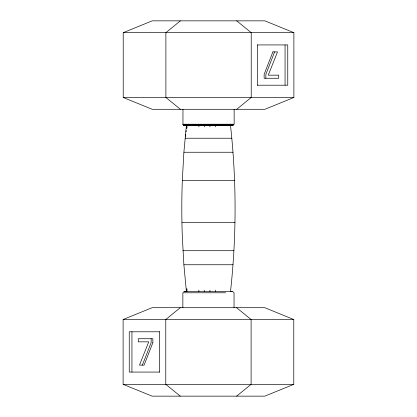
<?xml version="1.0" encoding="UTF-8"?>
<svg xmlns="http://www.w3.org/2000/svg" width="417" height="417" viewBox="0 0 417 417"><rect width="100%" height="100%" fill="white"/><g stroke="black" fill="none" stroke-linecap="round" stroke-linejoin="round"><path stroke-width="0.63" d="M230.507 291.488C236.595 236.382 236.595 180.603 230.507 125.496M186.389 125.496L183.876 152.252L182.328 180.352A754.025 753.055 90 0 0 182.328 236.648L183.876 264.748L186.389 291.488M185.581 136.312L185.779 134.404M186.039 131.861L186.17 130.589M186.43 128.04L186.628 126.132M142.374 365.11L151.131 342.685L151.131 338.74M274.626 51.89L265.869 74.315L265.869 78.26M180.379 20.85L165.888 32.667L165.888 97.479L180.379 109.296M236.731 109.296L251.222 97.479L251.222 32.667L236.731 20.85M180.269 307.704L165.778 319.521L165.778 384.333L180.269 396.15M236.621 396.15L251.112 384.333L251.112 319.521L236.621 307.704M183.569 291.874L184.674 291.535L232.978 291.686L234.041 292.776L234.041 307.704M123.218 32.667L152.2 20.85L264.904 20.85L293.886 32.667L293.886 97.479L264.904 109.296L152.2 109.296L123.218 97.479L123.218 32.667L293.886 32.667M123.114 319.521L152.096 307.704L264.8 307.704L293.782 319.521L293.782 384.333L264.8 396.15L152.096 396.15L123.114 384.333L123.114 319.521L293.782 319.521M182.959 109.296L182.959 124.224L184.043 125.314L186.05 125.314M185.247 125.428L185.643 125.314M232.691 125.428L184.403 125.428L186.055 125.314M231.456 291.686L232.217 291.535M185.664 125.428L185.273 125.428M257.247 44.932L287.756 44.932L287.756 85.209L257.247 85.209M123.218 97.479L293.886 97.479M234.145 109.296L234.145 124.224L182.959 124.224L183.157 124.568L233.843 124.568M183.162 124.568L183.402 124.876L233.603 124.876M183.402 124.876L233.306 125.126M233.061 125.314L184.033 125.314L184.507 125.428M185.158 138.225L231.816 138.225M183.991 152.252L232.994 152.252M182.438 180.352L234.568 180.352M182.047 222.574L234.964 222.574M182.98 250.706L233.911 250.706M183.991 264.748L232.994 264.748M225.623 292.776L182.855 292.776L182.855 307.704M159.753 331.791L129.244 331.791L129.244 372.068L159.753 372.068M123.114 384.333L293.782 384.333M184.674 291.535L185.435 291.686M184.549 125.314L185.304 125.465L184.559 125.314M183.694 125.126L184.137 125.314M183.798 125.126L183.058 124.224L183.261 124.568M285.061 44.932L285.061 85.209M257.352 44.932L257.352 85.209M215.511 125.522L215.511 126.825M215.511 290.175L215.511 291.478M209.944 125.522L209.944 126.825M209.944 290.175L209.944 291.478M204.267 125.522L204.267 126.825M204.267 290.175L204.267 291.478M198.883 125.522L198.883 126.825M198.883 290.175L198.883 291.478M186.978 125.522L186.978 128.128M186.978 288.872L186.978 291.478M186.43 125.522L186.43 128.128M186.43 288.872L186.43 291.478M159.648 331.791L159.648 372.068M131.939 331.791L131.939 372.068M152.857 342.685L144.1 365.11L139.476 365.11L148.749 341.836L138.282 341.836L138.282 338.74L152.857 338.74L152.857 342.685M272.9 51.89L264.143 74.315L264.143 78.26L278.718 78.26L278.718 75.164L268.251 75.164L277.524 51.89L272.9 51.89M185.539 125.314L185.169 125.428L185.565 125.314M184.21 125.126L183.913 124.876L184.22 125.126"/></g></svg>
